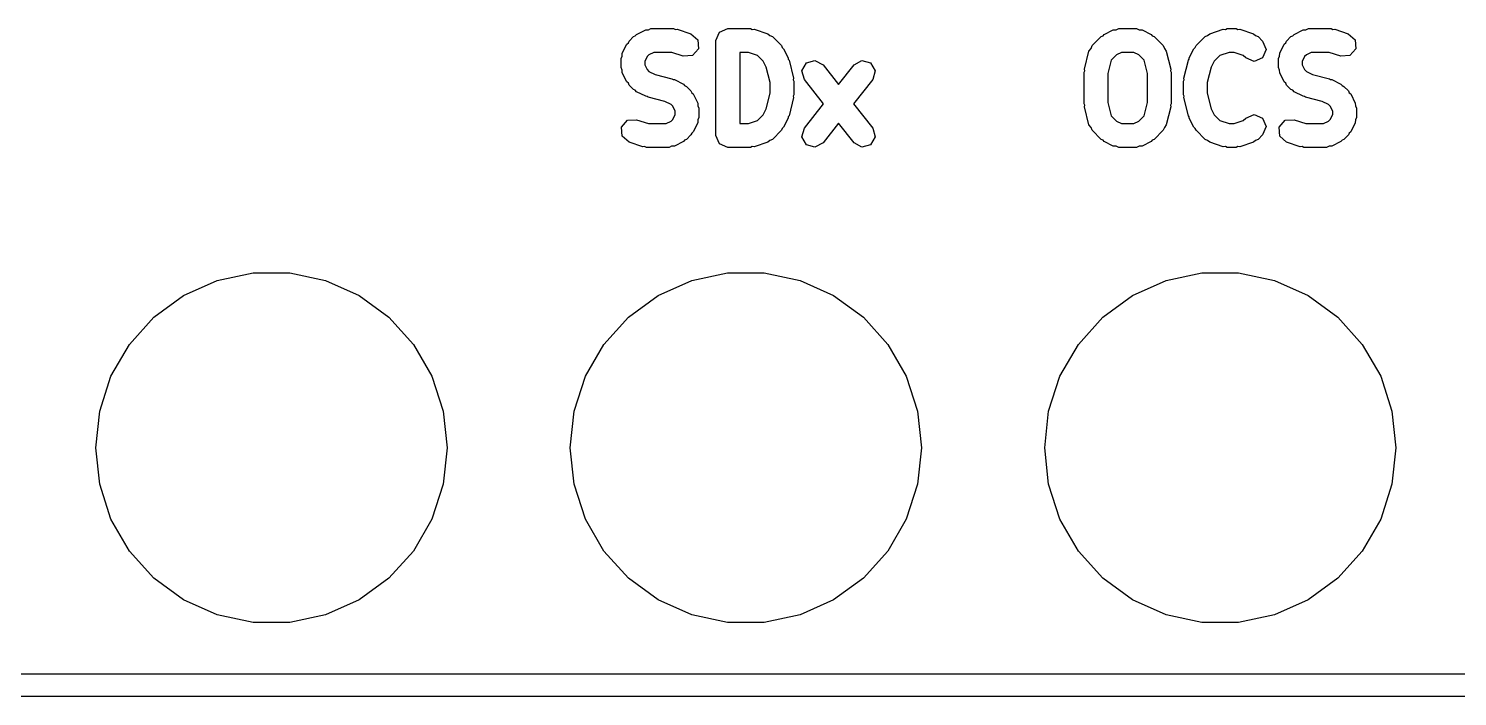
# Model space of a CAD drawing. Extents: x 105.8 to 166.7, y -105.6 to -53.8.
# Drawn here: x 114.27 to 121.92, y -71.81 to -68.24 of the extents above; entities that cross this region are included whole.
import ezdxf

# ---------------------------------------------------------------- set-up
doc = ezdxf.new("R2010")
doc.units = 0
doc.layers.add('BLACK', color=7, linetype='CONTINUOUS')

msp = doc.modelspace()

# ---------------------------------------------------------------- linework, layer by layer
at = {"layer": 'BLACK', "linetype": 'CONTINUOUS'}
for p, q in [((117.481, -68.3201), (117.485, -68.3105)), ((117.485, -68.3105), (117.509, -68.2863)), ((117.509, -68.2863), (117.518, -68.2823)), ((117.518, -68.2823), (117.525, -68.2744)), ((117.525, -68.2744), (117.574, -68.2502)), ((117.574, -68.2502), (117.588, -68.2492)), ((117.588, -68.2492), (117.602, -68.2435)), ((117.602, -68.2435), (117.723, -68.2435)), ((117.723, -68.2435), (117.733, -68.2475)), ((117.733, -68.2475), (117.743, -68.2468)), ((117.743, -68.2468), (117.816, -68.271)), ((117.816, -68.271), (117.852, -68.3028)), ((117.852, -68.3028), (117.856, -68.3513)), ((117.95, -68.307), (117.968, -68.2621)), ((117.95, -68.815), (117.95, -68.307)), ((117.968, -68.2621), (118.013, -68.2435)), ((118.013, -68.2435), (118.134, -68.2435)), ((118.134, -68.2435), (118.144, -68.2475)), ((118.144, -68.2475), (118.154, -68.2468)), ((118.154, -68.2468), (118.227, -68.271)), ((118.227, -68.271), (118.238, -68.2806)), ((118.238, -68.2806), (118.252, -68.2863)), ((118.252, -68.2863), (118.3, -68.3347)), ((119.964, -68.3347), (120.012, -68.2863)), ((120.012, -68.2863), (120.022, -68.2823)), ((120.022, -68.2823), (120.029, -68.2744)), ((120.029, -68.2744), (120.077, -68.2502)), ((120.077, -68.2502), (120.092, -68.2492)), ((120.092, -68.2492), (120.106, -68.2435)), ((120.106, -68.2435), (120.202, -68.2435)), ((120.202, -68.2435), (120.216, -68.2492)), ((120.216, -68.2492), (120.231, -68.2502)), ((120.231, -68.2502), (120.279, -68.2744)), ((120.279, -68.2744), (120.286, -68.2823)), ((120.286, -68.2823), (120.296, -68.2863)), ((120.296, -68.2863), (120.344, -68.3347)), ((120.52, -68.3347), (120.569, -68.2863)), ((120.569, -68.2863), (120.582, -68.2806)), ((120.582, -68.2806), (120.594, -68.271)), ((120.594, -68.271), (120.666, -68.2468)), ((120.666, -68.2468), (120.677, -68.2475)), ((120.677, -68.2475), (120.686, -68.2435)), ((120.686, -68.2435), (120.735, -68.2435)), ((120.735, -68.2435), (120.744, -68.2475)), ((120.744, -68.2475), (120.755, -68.2468)), ((120.755, -68.2468), (120.827, -68.271)), ((120.827, -68.271), (120.838, -68.2806)), ((120.838, -68.2806), (120.852, -68.2863)), ((120.852, -68.2863), (120.876, -68.3105)), ((120.876, -68.3105), (120.895, -68.3554)), ((121, -68.3201), (121.004, -68.3105)), ((121.004, -68.3105), (121.028, -68.2863)), ((121.028, -68.2863), (121.038, -68.2823)), ((121.038, -68.2823), (121.045, -68.2744)), ((121.045, -68.2744), (121.093, -68.2502)), ((121.093, -68.2502), (121.108, -68.2492)), ((121.108, -68.2492), (121.122, -68.2435)), ((121.122, -68.2435), (121.243, -68.2435)), ((121.243, -68.2435), (121.252, -68.2475)), ((121.252, -68.2475), (121.263, -68.2468)), ((121.263, -68.2468), (121.335, -68.271)), ((121.335, -68.271), (121.372, -68.3028)), ((121.372, -68.3028), (121.375, -68.3513)), ((117.447, -68.3901), (117.448, -68.3754)), ((117.448, -68.3754), (117.473, -68.327)), ((117.473, -68.327), (117.481, -68.3201)), ((117.591, -68.3834), (117.582, -68.393)), ((117.617, -68.3705), (117.591, -68.3834)), ((117.713, -68.3705), (117.617, -68.3705)), ((117.775, -68.3914), (117.713, -68.3705)), ((117.824, -68.388), (117.775, -68.3914)), ((117.856, -68.3513), (117.824, -68.388)), ((118.124, -68.3705), (118.077, -68.3705)), ((118.077, -68.3705), (118.077, -68.7515)), ((118.172, -68.3867), (118.124, -68.3705)), ((118.203, -68.4172), (118.172, -68.3867)), ((118.3, -68.3347), (118.304, -68.3443)), ((118.304, -68.3443), (118.312, -68.3512)), ((118.312, -68.3512), (118.336, -68.3996)), ((119.923, -68.4609), (119.947, -68.3642)), ((119.947, -68.3642), (119.958, -68.3505)), ((119.958, -68.3505), (119.964, -68.3347)), ((120.095, -68.3834), (120.066, -68.412)), ((120.121, -68.3705), (120.095, -68.3834)), ((120.187, -68.3705), (120.121, -68.3705)), ((120.213, -68.3834), (120.187, -68.3705)), ((120.242, -68.412), (120.213, -68.3834)), ((120.344, -68.3347), (120.351, -68.3505)), ((120.351, -68.3505), (120.361, -68.3642)), ((120.361, -68.3642), (120.385, -68.4609)), ((120.484, -68.3996), (120.509, -68.3512)), ((120.509, -68.3512), (120.516, -68.3443)), ((120.516, -68.3443), (120.52, -68.3347)), ((120.648, -68.3867), (120.618, -68.4172)), ((120.697, -68.3705), (120.648, -68.3867)), ((120.724, -68.3705), (120.697, -68.3705)), ((120.773, -68.3867), (120.724, -68.3705)), ((120.787, -68.4003), (120.773, -68.3867)), ((120.895, -68.3554), (120.876, -68.4003)), ((120.967, -68.3901), (120.968, -68.3754)), ((120.968, -68.3754), (120.992, -68.327)), ((120.992, -68.327), (121, -68.3201)), ((121.111, -68.3834), (121.101, -68.393)), ((121.137, -68.3705), (121.111, -68.3834)), ((121.232, -68.3705), (121.137, -68.3705)), ((121.295, -68.3914), (121.232, -68.3705)), ((121.344, -68.388), (121.295, -68.3914)), ((121.375, -68.3513), (121.344, -68.388)), ((117.442, -68.4038), (117.447, -68.3901)), ((117.442, -68.4522), (117.442, -68.4038)), ((117.447, -68.4658), (117.442, -68.4522)), ((117.582, -68.393), (117.569, -68.4188)), ((117.569, -68.4188), (117.569, -68.4372)), ((117.569, -68.4372), (117.582, -68.4629)), ((117.582, -68.4629), (117.591, -68.4725)), ((118.219, -68.4501), (118.203, -68.4172)), ((118.24, -68.5325), (118.219, -68.4501)), ((118.336, -68.3996), (118.337, -68.4068)), ((118.337, -68.4068), (118.341, -68.4126)), ((118.341, -68.4126), (118.365, -68.5093)), ((118.41, -68.4688), (118.434, -68.4264)), ((118.434, -68.4264), (118.48, -68.4133)), ((118.48, -68.4133), (118.523, -68.4371)), ((118.523, -68.4371), (118.606, -68.5429)), ((118.606, -68.5429), (118.689, -68.4371)), ((118.689, -68.4371), (118.731, -68.4133)), ((118.731, -68.4133), (118.778, -68.4264)), ((118.778, -68.4264), (118.802, -68.4688)), ((119.924, -68.4689), (119.923, -68.4609)), ((120.066, -68.412), (120.048, -68.4842)), ((120.26, -68.4842), (120.242, -68.412)), ((120.385, -68.4609), (120.384, -68.4689)), ((120.455, -68.5093), (120.48, -68.4126)), ((120.48, -68.4126), (120.484, -68.4068)), ((120.484, -68.4068), (120.484, -68.3996)), ((120.601, -68.4501), (120.58, -68.5325)), ((120.618, -68.4172), (120.601, -68.4501)), ((120.831, -68.4189), (120.787, -68.4003)), ((120.876, -68.4003), (120.831, -68.4189)), ((120.961, -68.4038), (120.967, -68.3901)), ((120.961, -68.4522), (120.961, -68.4038)), ((120.967, -68.4658), (120.961, -68.4522)), ((121.101, -68.393), (121.088, -68.4188)), ((121.088, -68.4188), (121.088, -68.4372)), ((121.088, -68.4372), (121.101, -68.4629)), ((121.101, -68.4629), (121.111, -68.4725)), ((117.448, -68.4806), (117.447, -68.4658)), ((117.473, -68.5289), (117.448, -68.4806)), ((117.481, -68.5358), (117.473, -68.5289)), ((117.485, -68.5454), (117.481, -68.5358)), ((117.591, -68.4725), (117.624, -68.489)), ((117.624, -68.489), (117.714, -68.5115)), ((117.714, -68.5115), (117.72, -68.5158)), ((117.72, -68.5158), (117.727, -68.5163)), ((117.727, -68.5163), (117.776, -68.5405)), ((117.776, -68.5405), (117.782, -68.5484)), ((118.24, -68.5895), (118.24, -68.5325)), ((118.365, -68.5093), (118.364, -68.5173)), ((118.364, -68.5173), (118.367, -68.5247)), ((118.367, -68.5247), (118.367, -68.5973)), ((118.423, -68.5156), (118.41, -68.4688)), ((118.525, -68.6457), (118.423, -68.5156)), ((118.789, -68.5156), (118.687, -68.6457)), ((118.802, -68.4688), (118.789, -68.5156)), ((119.921, -68.4763), (119.924, -68.4689)), ((119.921, -68.6457), (119.921, -68.4763)), ((120.048, -68.4842), (120.048, -68.6379)), ((120.26, -68.6379), (120.26, -68.4842)), ((120.384, -68.4689), (120.387, -68.4763)), ((120.387, -68.4763), (120.387, -68.6457)), ((120.453, -68.5247), (120.457, -68.5173)), ((120.453, -68.5973), (120.453, -68.5247)), ((120.457, -68.5173), (120.455, -68.5093)), ((120.58, -68.5325), (120.58, -68.5895)), ((120.968, -68.4806), (120.967, -68.4658)), ((120.992, -68.5289), (120.968, -68.4806)), ((121, -68.5358), (120.992, -68.5289)), ((121.004, -68.5454), (121, -68.5358)), ((121.111, -68.4725), (121.144, -68.489)), ((121.144, -68.489), (121.234, -68.5115)), ((121.234, -68.5115), (121.24, -68.5158)), ((121.24, -68.5158), (121.247, -68.5163)), ((121.247, -68.5163), (121.295, -68.5405)), ((121.295, -68.5405), (121.302, -68.5484)), ((117.509, -68.5696), (117.485, -68.5454)), ((117.518, -68.5736), (117.509, -68.5696)), ((117.525, -68.5815), (117.518, -68.5736)), ((117.574, -68.6057), (117.525, -68.5815)), ((117.581, -68.6062), (117.574, -68.6057)), ((117.587, -68.6105), (117.581, -68.6062)), ((117.677, -68.633), (117.587, -68.6105)), ((117.782, -68.5484), (117.792, -68.5524)), ((117.792, -68.5524), (117.816, -68.5766)), ((117.816, -68.5766), (117.82, -68.5862)), ((117.82, -68.5862), (117.828, -68.5931)), ((117.828, -68.5931), (117.852, -68.6415)), ((118.219, -68.6719), (118.24, -68.5895)), ((118.365, -68.6127), (118.341, -68.7095)), ((118.367, -68.5973), (118.364, -68.6047)), ((118.364, -68.6047), (118.365, -68.6127)), ((120.457, -68.6047), (120.453, -68.5973)), ((120.455, -68.6127), (120.457, -68.6047)), ((120.48, -68.7095), (120.455, -68.6127)), ((120.58, -68.5895), (120.601, -68.6719)), ((121.028, -68.5696), (121.004, -68.5454)), ((121.038, -68.5736), (121.028, -68.5696)), ((121.045, -68.5815), (121.038, -68.5736)), ((121.093, -68.6057), (121.045, -68.5815)), ((121.101, -68.6062), (121.093, -68.6057)), ((121.106, -68.6105), (121.101, -68.6062)), ((121.196, -68.633), (121.106, -68.6105)), ((121.302, -68.5484), (121.312, -68.5524)), ((121.312, -68.5524), (121.336, -68.5766)), ((121.336, -68.5766), (121.34, -68.5862)), ((121.34, -68.5862), (121.348, -68.5931)), ((121.348, -68.5931), (121.372, -68.6415)), ((117.71, -68.6495), (117.677, -68.633)), ((117.719, -68.6591), (117.71, -68.6495)), ((117.732, -68.6849), (117.719, -68.6591)), ((117.732, -68.7033), (117.732, -68.6849)), ((117.852, -68.6415), (117.853, -68.6562)), ((117.853, -68.6562), (117.859, -68.6699)), ((117.859, -68.6699), (117.859, -68.7182)), ((118.203, -68.7048), (118.219, -68.6719)), ((118.423, -68.7758), (118.525, -68.6457)), ((118.687, -68.6457), (118.789, -68.7758)), ((119.924, -68.6531), (119.921, -68.6457)), ((119.923, -68.6611), (119.924, -68.6531)), ((119.947, -68.7578), (119.923, -68.6611)), ((120.048, -68.6379), (120.066, -68.71)), ((120.242, -68.71), (120.26, -68.6379)), ((120.385, -68.6611), (120.361, -68.7578)), ((120.387, -68.6457), (120.384, -68.6531)), ((120.384, -68.6531), (120.385, -68.6611)), ((120.601, -68.6719), (120.618, -68.7048)), ((121.229, -68.6495), (121.196, -68.633)), ((121.239, -68.6591), (121.229, -68.6495)), ((121.252, -68.6849), (121.239, -68.6591)), ((121.252, -68.7033), (121.252, -68.6849)), ((121.372, -68.6415), (121.373, -68.6562)), ((121.373, -68.6562), (121.379, -68.6699)), ((121.379, -68.6699), (121.379, -68.7182)), ((117.445, -68.7707), (117.477, -68.734)), ((117.448, -68.8192), (117.445, -68.7707)), ((117.477, -68.734), (117.525, -68.7306)), ((117.525, -68.7306), (117.588, -68.7515)), ((117.588, -68.7515), (117.684, -68.7515)), ((117.684, -68.7515), (117.71, -68.7386)), ((117.71, -68.7386), (117.719, -68.729)), ((117.719, -68.729), (117.732, -68.7033)), ((117.852, -68.7466), (117.828, -68.795)), ((117.853, -68.7319), (117.852, -68.7466)), ((117.859, -68.7182), (117.853, -68.7319)), ((118.077, -68.7515), (118.124, -68.7515)), ((118.124, -68.7515), (118.172, -68.7353)), ((118.172, -68.7353), (118.203, -68.7048)), ((118.312, -68.7708), (118.304, -68.7777)), ((118.336, -68.7225), (118.312, -68.7708)), ((118.337, -68.7153), (118.336, -68.7225)), ((118.341, -68.7095), (118.337, -68.7153)), ((118.606, -68.7485), (118.523, -68.8542)), ((118.689, -68.8542), (118.606, -68.7485)), ((119.958, -68.7716), (119.947, -68.7578)), ((120.066, -68.71), (120.095, -68.7386)), ((120.095, -68.7386), (120.121, -68.7515)), ((120.121, -68.7515), (120.187, -68.7515)), ((120.187, -68.7515), (120.213, -68.7386)), ((120.213, -68.7386), (120.242, -68.71)), ((120.361, -68.7578), (120.351, -68.7716)), ((120.484, -68.7153), (120.48, -68.7095)), ((120.484, -68.7225), (120.484, -68.7153)), ((120.509, -68.7708), (120.484, -68.7225)), ((120.516, -68.7777), (120.509, -68.7708)), ((120.618, -68.7048), (120.648, -68.7353)), ((120.648, -68.7353), (120.697, -68.7515)), ((120.697, -68.7515), (120.724, -68.7515)), ((120.724, -68.7515), (120.773, -68.7353)), ((120.773, -68.7353), (120.787, -68.7217)), ((120.787, -68.7217), (120.831, -68.7031)), ((120.831, -68.7031), (120.876, -68.7217)), ((120.876, -68.7217), (120.895, -68.7666)), ((120.895, -68.7666), (120.876, -68.8115)), ((120.965, -68.7707), (120.997, -68.734)), ((120.968, -68.8192), (120.965, -68.7707)), ((120.997, -68.734), (121.045, -68.7306)), ((121.045, -68.7306), (121.108, -68.7515)), ((121.108, -68.7515), (121.203, -68.7515)), ((121.203, -68.7515), (121.229, -68.7386)), ((121.229, -68.7386), (121.239, -68.729)), ((121.239, -68.729), (121.252, -68.7033)), ((121.372, -68.7466), (121.348, -68.795)), ((121.373, -68.7319), (121.372, -68.7466)), ((121.379, -68.7182), (121.373, -68.7319)), ((117.485, -68.8511), (117.448, -68.8192)), ((117.776, -68.8476), (117.727, -68.8718)), ((117.782, -68.8397), (117.776, -68.8476)), ((117.792, -68.8357), (117.782, -68.8397)), ((117.816, -68.8115), (117.792, -68.8357)), ((117.82, -68.8019), (117.816, -68.8115)), ((117.828, -68.795), (117.82, -68.8019)), ((117.968, -68.8599), (117.95, -68.815)), ((118.238, -68.8414), (118.227, -68.8511)), ((118.252, -68.8357), (118.238, -68.8414)), ((118.3, -68.7873), (118.252, -68.8357)), ((118.304, -68.7777), (118.3, -68.7873)), ((118.41, -68.8226), (118.423, -68.7758)), ((118.434, -68.8649), (118.41, -68.8226)), ((118.802, -68.8226), (118.778, -68.8649)), ((118.789, -68.7758), (118.802, -68.8226)), ((119.964, -68.7873), (119.958, -68.7716)), ((120.012, -68.8357), (119.964, -68.7873)), ((120.022, -68.8397), (120.012, -68.8357)), ((120.029, -68.8476), (120.022, -68.8397)), ((120.077, -68.8718), (120.029, -68.8476)), ((120.279, -68.8476), (120.231, -68.8718)), ((120.286, -68.8397), (120.279, -68.8476)), ((120.296, -68.8357), (120.286, -68.8397)), ((120.344, -68.7873), (120.296, -68.8357)), ((120.351, -68.7716), (120.344, -68.7873)), ((120.52, -68.7873), (120.516, -68.7777)), ((120.569, -68.8357), (120.52, -68.7873)), ((120.582, -68.8414), (120.569, -68.8357)), ((120.594, -68.8511), (120.582, -68.8414)), ((120.838, -68.8414), (120.827, -68.8511)), ((120.852, -68.8357), (120.838, -68.8414)), ((120.876, -68.8115), (120.852, -68.8357)), ((121.005, -68.8511), (120.968, -68.8192)), ((121.295, -68.8476), (121.247, -68.8718)), ((121.302, -68.8397), (121.295, -68.8476)), ((121.312, -68.8357), (121.302, -68.8397)), ((121.336, -68.8115), (121.312, -68.8357)), ((121.34, -68.8019), (121.336, -68.8115)), ((121.348, -68.795), (121.34, -68.8019)), ((117.558, -68.8753), (117.485, -68.8511)), ((117.568, -68.8745), (117.558, -68.8753)), ((117.578, -68.8785), (117.568, -68.8745)), ((117.699, -68.8785), (117.578, -68.8785)), ((117.712, -68.8729), (117.699, -68.8785)), ((117.727, -68.8718), (117.712, -68.8729)), ((118.013, -68.8785), (117.968, -68.8599)), ((118.134, -68.8785), (118.013, -68.8785)), ((118.144, -68.8745), (118.134, -68.8785)), ((118.154, -68.8753), (118.144, -68.8745)), ((118.227, -68.8511), (118.154, -68.8753)), ((118.48, -68.8781), (118.434, -68.8649)), ((118.523, -68.8542), (118.48, -68.8781)), ((118.731, -68.8781), (118.689, -68.8542)), ((118.778, -68.8649), (118.731, -68.8781)), ((120.092, -68.8729), (120.077, -68.8718)), ((120.106, -68.8785), (120.092, -68.8729)), ((120.202, -68.8785), (120.106, -68.8785)), ((120.216, -68.8729), (120.202, -68.8785)), ((120.231, -68.8718), (120.216, -68.8729)), ((120.666, -68.8753), (120.594, -68.8511)), ((120.677, -68.8745), (120.666, -68.8753)), ((120.686, -68.8785), (120.677, -68.8745)), ((120.735, -68.8785), (120.686, -68.8785)), ((120.744, -68.8745), (120.735, -68.8785)), ((120.755, -68.8753), (120.744, -68.8745)), ((120.827, -68.8511), (120.755, -68.8753)), ((121.077, -68.8753), (121.005, -68.8511)), ((121.088, -68.8745), (121.077, -68.8753)), ((121.098, -68.8785), (121.088, -68.8745)), ((121.218, -68.8785), (121.098, -68.8785)), ((121.232, -68.8729), (121.218, -68.8785)), ((121.247, -68.8718), (121.232, -68.8729)), ((115.1, -69.6711), (115.28, -69.5912)), ((115.1, -69.6711), (115.28, -69.5912)), ((115.1, -69.6711), (115.28, -69.5912)), ((115.1, -69.6711), (115.28, -69.5912)), ((115.28, -69.5912), (115.472, -69.5503)), ((115.28, -69.5912), (115.472, -69.5503)), ((115.28, -69.5912), (115.472, -69.5503)), ((115.28, -69.5912), (115.472, -69.5503)), ((115.472, -69.5503), (115.668, -69.5503)), ((115.472, -69.5503), (115.668, -69.5503)), ((115.472, -69.5503), (115.668, -69.5503)), ((115.472, -69.5503), (115.668, -69.5503)), ((115.668, -69.5503), (115.86, -69.5912)), ((115.668, -69.5503), (115.86, -69.5912)), ((115.668, -69.5503), (115.86, -69.5912)), ((115.668, -69.5503), (115.86, -69.5912)), ((115.86, -69.5912), (116.04, -69.6711)), ((115.86, -69.5912), (116.04, -69.6711)), ((115.86, -69.5912), (116.04, -69.6711)), ((115.86, -69.5912), (116.04, -69.6711)), ((117.64, -69.6711), (117.82, -69.5912)), ((117.64, -69.6711), (117.82, -69.5912)), ((117.64, -69.6711), (117.82, -69.5912)), ((117.64, -69.6711), (117.82, -69.5912)), ((117.82, -69.5912), (118.012, -69.5503)), ((117.82, -69.5912), (118.012, -69.5503)), ((117.82, -69.5912), (118.012, -69.5503)), ((117.82, -69.5912), (118.012, -69.5503)), ((118.012, -69.5503), (118.208, -69.5503)), ((118.012, -69.5503), (118.208, -69.5503)), ((118.012, -69.5503), (118.208, -69.5503)), ((118.012, -69.5503), (118.208, -69.5503)), ((118.208, -69.5503), (118.4, -69.5912)), ((118.208, -69.5503), (118.4, -69.5912)), ((118.208, -69.5503), (118.4, -69.5912)), ((118.208, -69.5503), (118.4, -69.5912)), ((118.4, -69.5912), (118.58, -69.6711)), ((118.4, -69.5912), (118.58, -69.6711)), ((118.4, -69.5912), (118.58, -69.6711)), ((118.4, -69.5912), (118.58, -69.6711)), ((120.18, -69.6711), (120.36, -69.5912)), ((120.18, -69.6711), (120.36, -69.5912)), ((120.18, -69.6711), (120.36, -69.5912)), ((120.18, -69.6711), (120.36, -69.5912)), ((120.36, -69.5912), (120.552, -69.5503)), ((120.36, -69.5912), (120.552, -69.5503)), ((120.36, -69.5912), (120.552, -69.5503)), ((120.36, -69.5912), (120.552, -69.5503)), ((120.552, -69.5503), (120.748, -69.5503)), ((120.552, -69.5503), (120.748, -69.5503)), ((120.552, -69.5503), (120.748, -69.5503)), ((120.552, -69.5503), (120.748, -69.5503)), ((120.748, -69.5503), (120.94, -69.5912)), ((120.748, -69.5503), (120.94, -69.5912)), ((120.748, -69.5503), (120.94, -69.5912)), ((120.748, -69.5503), (120.94, -69.5912)), ((120.94, -69.5912), (121.12, -69.6711)), ((120.94, -69.5912), (121.12, -69.6711)), ((120.94, -69.5912), (121.12, -69.6711)), ((120.94, -69.5912), (121.12, -69.6711)), ((114.941, -69.7866), (115.1, -69.6711)), ((114.941, -69.7866), (115.1, -69.6711)), ((114.941, -69.7866), (115.1, -69.6711)), ((114.941, -69.7866), (115.1, -69.6711)), ((116.04, -69.6711), (116.199, -69.7866)), ((116.04, -69.6711), (116.199, -69.7866)), ((116.04, -69.6711), (116.199, -69.7866)), ((116.04, -69.6711), (116.199, -69.7866)), ((117.481, -69.7866), (117.64, -69.6711)), ((117.481, -69.7866), (117.64, -69.6711)), ((117.481, -69.7866), (117.64, -69.6711)), ((117.481, -69.7866), (117.64, -69.6711)), ((118.58, -69.6711), (118.739, -69.7866)), ((118.58, -69.6711), (118.739, -69.7866)), ((118.58, -69.6711), (118.739, -69.7866)), ((118.58, -69.6711), (118.739, -69.7866)), ((120.021, -69.7866), (120.18, -69.6711)), ((120.021, -69.7866), (120.18, -69.6711)), ((120.021, -69.7866), (120.18, -69.6711)), ((120.021, -69.7866), (120.18, -69.6711)), ((121.12, -69.6711), (121.279, -69.7866)), ((121.12, -69.6711), (121.279, -69.7866)), ((121.12, -69.6711), (121.279, -69.7866)), ((121.12, -69.6711), (121.279, -69.7866)), ((114.81, -69.9326), (114.941, -69.7866)), ((114.81, -69.9326), (114.941, -69.7866)), ((114.81, -69.9326), (114.941, -69.7866)), ((114.81, -69.9326), (114.941, -69.7866)), ((116.199, -69.7866), (116.33, -69.9326)), ((116.199, -69.7866), (116.33, -69.9326)), ((116.199, -69.7866), (116.33, -69.9326)), ((116.199, -69.7866), (116.33, -69.9326)), ((117.35, -69.9326), (117.481, -69.7866)), ((117.35, -69.9326), (117.481, -69.7866)), ((117.35, -69.9326), (117.481, -69.7866)), ((117.35, -69.9326), (117.481, -69.7866)), ((118.739, -69.7866), (118.87, -69.9326)), ((118.739, -69.7866), (118.87, -69.9326)), ((118.739, -69.7866), (118.87, -69.9326)), ((118.739, -69.7866), (118.87, -69.9326)), ((119.89, -69.9326), (120.021, -69.7866)), ((119.89, -69.9326), (120.021, -69.7866)), ((119.89, -69.9326), (120.021, -69.7866)), ((119.89, -69.9326), (120.021, -69.7866)), ((121.279, -69.7866), (121.41, -69.9326)), ((121.279, -69.7866), (121.41, -69.9326)), ((121.279, -69.7866), (121.41, -69.9326)), ((121.279, -69.7866), (121.41, -69.9326)), ((114.711, -70.1027), (114.81, -69.9326)), ((114.711, -70.1027), (114.81, -69.9326)), ((114.711, -70.1027), (114.81, -69.9326)), ((114.711, -70.1027), (114.81, -69.9326)), ((116.33, -69.9326), (116.429, -70.1027)), ((116.33, -69.9326), (116.429, -70.1027)), ((116.33, -69.9326), (116.429, -70.1027)), ((116.33, -69.9326), (116.429, -70.1027)), ((117.251, -70.1027), (117.35, -69.9326)), ((117.251, -70.1027), (117.35, -69.9326)), ((117.251, -70.1027), (117.35, -69.9326)), ((117.251, -70.1027), (117.35, -69.9326)), ((118.87, -69.9326), (118.969, -70.1027)), ((118.87, -69.9326), (118.969, -70.1027)), ((118.87, -69.9326), (118.969, -70.1027)), ((118.87, -69.9326), (118.969, -70.1027)), ((119.791, -70.1027), (119.89, -69.9326)), ((119.791, -70.1027), (119.89, -69.9326)), ((119.791, -70.1027), (119.89, -69.9326)), ((119.791, -70.1027), (119.89, -69.9326)), ((121.41, -69.9326), (121.509, -70.1027)), ((121.41, -69.9326), (121.509, -70.1027)), ((121.41, -69.9326), (121.509, -70.1027)), ((121.41, -69.9326), (121.509, -70.1027)), ((114.651, -70.2896), (114.711, -70.1027)), ((114.651, -70.2896), (114.711, -70.1027)), ((114.651, -70.2896), (114.711, -70.1027)), ((114.651, -70.2896), (114.711, -70.1027)), ((116.429, -70.1027), (116.489, -70.2896)), ((116.429, -70.1027), (116.489, -70.2896)), ((116.429, -70.1027), (116.489, -70.2896)), ((116.429, -70.1027), (116.489, -70.2896)), ((117.191, -70.2896), (117.251, -70.1027)), ((117.191, -70.2896), (117.251, -70.1027)), ((117.191, -70.2896), (117.251, -70.1027)), ((117.191, -70.2896), (117.251, -70.1027)), ((118.969, -70.1027), (119.029, -70.2896)), ((118.969, -70.1027), (119.029, -70.2896)), ((118.969, -70.1027), (119.029, -70.2896)), ((118.969, -70.1027), (119.029, -70.2896)), ((119.731, -70.2896), (119.791, -70.1027)), ((119.731, -70.2896), (119.791, -70.1027)), ((119.731, -70.2896), (119.791, -70.1027)), ((119.731, -70.2896), (119.791, -70.1027)), ((121.509, -70.1027), (121.569, -70.2896)), ((121.509, -70.1027), (121.569, -70.2896)), ((121.509, -70.1027), (121.569, -70.2896)), ((121.509, -70.1027), (121.569, -70.2896)), ((114.63, -70.485), (114.651, -70.2896)), ((114.63, -70.485), (114.651, -70.2896)), ((114.63, -70.485), (114.651, -70.2896)), ((114.63, -70.485), (114.651, -70.2896)), ((116.489, -70.2896), (116.51, -70.485)), ((116.489, -70.2896), (116.51, -70.485)), ((116.489, -70.2896), (116.51, -70.485)), ((116.489, -70.2896), (116.51, -70.485)), ((117.17, -70.485), (117.191, -70.2896)), ((117.17, -70.485), (117.191, -70.2896)), ((117.17, -70.485), (117.191, -70.2896)), ((117.17, -70.485), (117.191, -70.2896)), ((119.029, -70.2896), (119.05, -70.485)), ((119.029, -70.2896), (119.05, -70.485)), ((119.029, -70.2896), (119.05, -70.485)), ((119.029, -70.2896), (119.05, -70.485)), ((119.71, -70.485), (119.731, -70.2896)), ((119.71, -70.485), (119.731, -70.2896)), ((119.71, -70.485), (119.731, -70.2896)), ((119.71, -70.485), (119.731, -70.2896)), ((121.569, -70.2896), (121.59, -70.485)), ((121.569, -70.2896), (121.59, -70.485)), ((121.569, -70.2896), (121.59, -70.485)), ((121.569, -70.2896), (121.59, -70.485)), ((114.651, -70.6804), (114.63, -70.485)), ((114.651, -70.6804), (114.63, -70.485)), ((114.651, -70.6804), (114.63, -70.485)), ((114.651, -70.6804), (114.63, -70.485)), ((116.51, -70.485), (116.489, -70.6804)), ((116.51, -70.485), (116.489, -70.6804)), ((116.51, -70.485), (116.489, -70.6804)), ((116.51, -70.485), (116.489, -70.6804)), ((117.191, -70.6804), (117.17, -70.485)), ((117.191, -70.6804), (117.17, -70.485)), ((117.191, -70.6804), (117.17, -70.485)), ((117.191, -70.6804), (117.17, -70.485)), ((119.05, -70.485), (119.029, -70.6804)), ((119.05, -70.485), (119.029, -70.6804)), ((119.05, -70.485), (119.029, -70.6804)), ((119.05, -70.485), (119.029, -70.6804)), ((119.731, -70.6804), (119.71, -70.485)), ((119.731, -70.6804), (119.71, -70.485)), ((119.731, -70.6804), (119.71, -70.485)), ((119.731, -70.6804), (119.71, -70.485)), ((121.59, -70.485), (121.569, -70.6804)), ((121.59, -70.485), (121.569, -70.6804)), ((121.59, -70.485), (121.569, -70.6804)), ((121.59, -70.485), (121.569, -70.6804)), ((114.711, -70.8673), (114.651, -70.6804)), ((114.711, -70.8673), (114.651, -70.6804)), ((114.711, -70.8673), (114.651, -70.6804)), ((114.711, -70.8673), (114.651, -70.6804)), ((116.489, -70.6804), (116.429, -70.8673)), ((116.489, -70.6804), (116.429, -70.8673)), ((116.489, -70.6804), (116.429, -70.8673)), ((116.489, -70.6804), (116.429, -70.8673)), ((117.251, -70.8673), (117.191, -70.6804)), ((117.251, -70.8673), (117.191, -70.6804)), ((117.251, -70.8673), (117.191, -70.6804)), ((117.251, -70.8673), (117.191, -70.6804)), ((119.029, -70.6804), (118.969, -70.8673)), ((119.029, -70.6804), (118.969, -70.8673)), ((119.029, -70.6804), (118.969, -70.8673)), ((119.029, -70.6804), (118.969, -70.8673)), ((119.791, -70.8673), (119.731, -70.6804)), ((119.791, -70.8673), (119.731, -70.6804)), ((119.791, -70.8673), (119.731, -70.6804)), ((119.791, -70.8673), (119.731, -70.6804)), ((121.569, -70.6804), (121.509, -70.8673)), ((121.569, -70.6804), (121.509, -70.8673)), ((121.569, -70.6804), (121.509, -70.8673)), ((121.569, -70.6804), (121.509, -70.8673)), ((114.81, -71.0374), (114.711, -70.8673)), ((114.81, -71.0374), (114.711, -70.8673)), ((114.81, -71.0374), (114.711, -70.8673)), ((114.81, -71.0374), (114.711, -70.8673)), ((116.429, -70.8673), (116.33, -71.0374)), ((116.429, -70.8673), (116.33, -71.0374)), ((116.429, -70.8673), (116.33, -71.0374)), ((116.429, -70.8673), (116.33, -71.0374)), ((117.35, -71.0374), (117.251, -70.8673)), ((117.35, -71.0374), (117.251, -70.8673)), ((117.35, -71.0374), (117.251, -70.8673)), ((117.35, -71.0374), (117.251, -70.8673)), ((118.969, -70.8673), (118.87, -71.0374)), ((118.969, -70.8673), (118.87, -71.0374)), ((118.969, -70.8673), (118.87, -71.0374)), ((118.969, -70.8673), (118.87, -71.0374)), ((119.89, -71.0374), (119.791, -70.8673)), ((119.89, -71.0374), (119.791, -70.8673)), ((119.89, -71.0374), (119.791, -70.8673)), ((119.89, -71.0374), (119.791, -70.8673)), ((121.509, -70.8673), (121.41, -71.0374)), ((121.509, -70.8673), (121.41, -71.0374)), ((121.509, -70.8673), (121.41, -71.0374)), ((121.509, -70.8673), (121.41, -71.0374)), ((114.941, -71.1834), (114.81, -71.0374)), ((114.941, -71.1834), (114.81, -71.0374)), ((114.941, -71.1834), (114.81, -71.0374)), ((114.941, -71.1834), (114.81, -71.0374)), ((116.33, -71.0374), (116.199, -71.1834)), ((116.33, -71.0374), (116.199, -71.1834)), ((116.33, -71.0374), (116.199, -71.1834)), ((116.33, -71.0374), (116.199, -71.1834)), ((117.481, -71.1834), (117.35, -71.0374)), ((117.481, -71.1834), (117.35, -71.0374)), ((117.481, -71.1834), (117.35, -71.0374)), ((117.481, -71.1834), (117.35, -71.0374)), ((118.87, -71.0374), (118.739, -71.1834)), ((118.87, -71.0374), (118.739, -71.1834)), ((118.87, -71.0374), (118.739, -71.1834)), ((118.87, -71.0374), (118.739, -71.1834)), ((120.021, -71.1834), (119.89, -71.0374)), ((120.021, -71.1834), (119.89, -71.0374)), ((120.021, -71.1834), (119.89, -71.0374)), ((120.021, -71.1834), (119.89, -71.0374)), ((121.41, -71.0374), (121.279, -71.1834)), ((121.41, -71.0374), (121.279, -71.1834)), ((121.41, -71.0374), (121.279, -71.1834)), ((121.41, -71.0374), (121.279, -71.1834)), ((115.1, -71.2989), (114.941, -71.1834)), ((115.1, -71.2989), (114.941, -71.1834)), ((115.1, -71.2989), (114.941, -71.1834)), ((115.1, -71.2989), (114.941, -71.1834)), ((116.199, -71.1834), (116.04, -71.2989)), ((116.199, -71.1834), (116.04, -71.2989)), ((116.199, -71.1834), (116.04, -71.2989)), ((116.199, -71.1834), (116.04, -71.2989)), ((117.64, -71.2989), (117.481, -71.1834)), ((117.64, -71.2989), (117.481, -71.1834)), ((117.64, -71.2989), (117.481, -71.1834)), ((117.64, -71.2989), (117.481, -71.1834)), ((118.739, -71.1834), (118.58, -71.2989)), ((118.739, -71.1834), (118.58, -71.2989)), ((118.739, -71.1834), (118.58, -71.2989)), ((118.739, -71.1834), (118.58, -71.2989)), ((120.18, -71.2989), (120.021, -71.1834)), ((120.18, -71.2989), (120.021, -71.1834)), ((120.18, -71.2989), (120.021, -71.1834)), ((120.18, -71.2989), (120.021, -71.1834)), ((121.279, -71.1834), (121.12, -71.2989)), ((121.279, -71.1834), (121.12, -71.2989)), ((121.279, -71.1834), (121.12, -71.2989)), ((121.279, -71.1834), (121.12, -71.2989)), ((115.28, -71.3788), (115.1, -71.2989)), ((115.28, -71.3788), (115.1, -71.2989)), ((115.28, -71.3788), (115.1, -71.2989)), ((115.28, -71.3788), (115.1, -71.2989)), ((116.04, -71.2989), (115.86, -71.3788)), ((116.04, -71.2989), (115.86, -71.3788)), ((116.04, -71.2989), (115.86, -71.3788)), ((116.04, -71.2989), (115.86, -71.3788)), ((117.82, -71.3788), (117.64, -71.2989)), ((117.82, -71.3788), (117.64, -71.2989)), ((117.82, -71.3788), (117.64, -71.2989)), ((117.82, -71.3788), (117.64, -71.2989)), ((118.58, -71.2989), (118.4, -71.3788)), ((118.58, -71.2989), (118.4, -71.3788)), ((118.58, -71.2989), (118.4, -71.3788)), ((118.58, -71.2989), (118.4, -71.3788)), ((120.36, -71.3788), (120.18, -71.2989)), ((120.36, -71.3788), (120.18, -71.2989)), ((120.36, -71.3788), (120.18, -71.2989)), ((120.36, -71.3788), (120.18, -71.2989)), ((121.12, -71.2989), (120.94, -71.3788)), ((121.12, -71.2989), (120.94, -71.3788)), ((121.12, -71.2989), (120.94, -71.3788)), ((121.12, -71.2989), (120.94, -71.3788)), ((115.472, -71.4197), (115.28, -71.3788)), ((115.472, -71.4197), (115.28, -71.3788)), ((115.472, -71.4197), (115.28, -71.3788)), ((115.472, -71.4197), (115.28, -71.3788)), ((115.668, -71.4197), (115.472, -71.4197)), ((115.668, -71.4197), (115.472, -71.4197)), ((115.668, -71.4197), (115.472, -71.4197)), ((115.668, -71.4197), (115.472, -71.4197)), ((115.86, -71.3788), (115.668, -71.4197)), ((115.86, -71.3788), (115.668, -71.4197)), ((115.86, -71.3788), (115.668, -71.4197)), ((115.86, -71.3788), (115.668, -71.4197)), ((118.012, -71.4197), (117.82, -71.3788)), ((118.012, -71.4197), (117.82, -71.3788)), ((118.012, -71.4197), (117.82, -71.3788)), ((118.012, -71.4197), (117.82, -71.3788)), ((118.208, -71.4197), (118.012, -71.4197)), ((118.208, -71.4197), (118.012, -71.4197)), ((118.208, -71.4197), (118.012, -71.4197)), ((118.208, -71.4197), (118.012, -71.4197)), ((118.4, -71.3788), (118.208, -71.4197)), ((118.4, -71.3788), (118.208, -71.4197)), ((118.4, -71.3788), (118.208, -71.4197)), ((118.4, -71.3788), (118.208, -71.4197)), ((120.552, -71.4197), (120.36, -71.3788)), ((120.552, -71.4197), (120.36, -71.3788)), ((120.552, -71.4197), (120.36, -71.3788)), ((120.552, -71.4197), (120.36, -71.3788)), ((120.748, -71.4197), (120.552, -71.4197)), ((120.748, -71.4197), (120.552, -71.4197)), ((120.748, -71.4197), (120.552, -71.4197)), ((120.748, -71.4197), (120.552, -71.4197)), ((120.94, -71.3788), (120.748, -71.4197)), ((120.94, -71.3788), (120.748, -71.4197)), ((120.94, -71.3788), (120.748, -71.4197)), ((120.94, -71.3788), (120.748, -71.4197)), ((106.74, -71.695), (137.1, -71.695)), ((137.16, -71.815), (106.68, -71.815))]:
    msp.add_line(p, q, dxfattribs=at)

doc.saveas('drawing.dxf')
